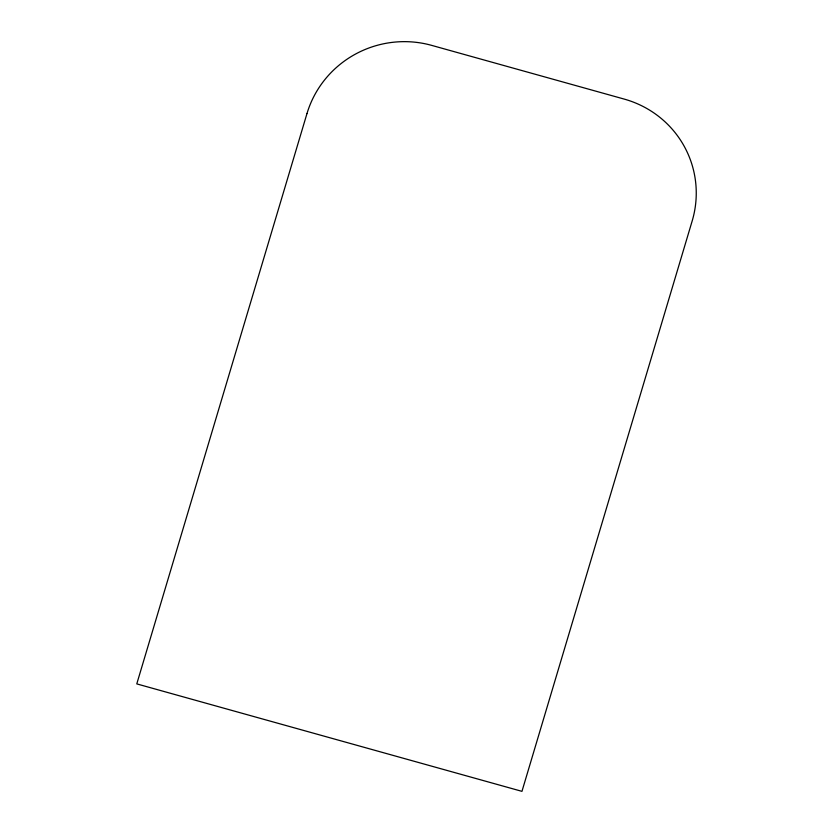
<?xml version="1.0" encoding="UTF-8"?>
<svg xmlns="http://www.w3.org/2000/svg" width="833" height="833" viewBox="0 0 833 833"><rect width="100%" height="100%" fill="white"/><g stroke="black" fill="none" stroke-linecap="round" stroke-linejoin="round"><path stroke-width="1.25" d="M306.981 113.559L136.779 683.893L521.958 791.35L692.161 221.016A100.554 98.606 -17.2 0 0 624.24 99.096L431.64 45.367A100.554 98.606 -17.2 0 0 306.981 113.559"/></g></svg>
